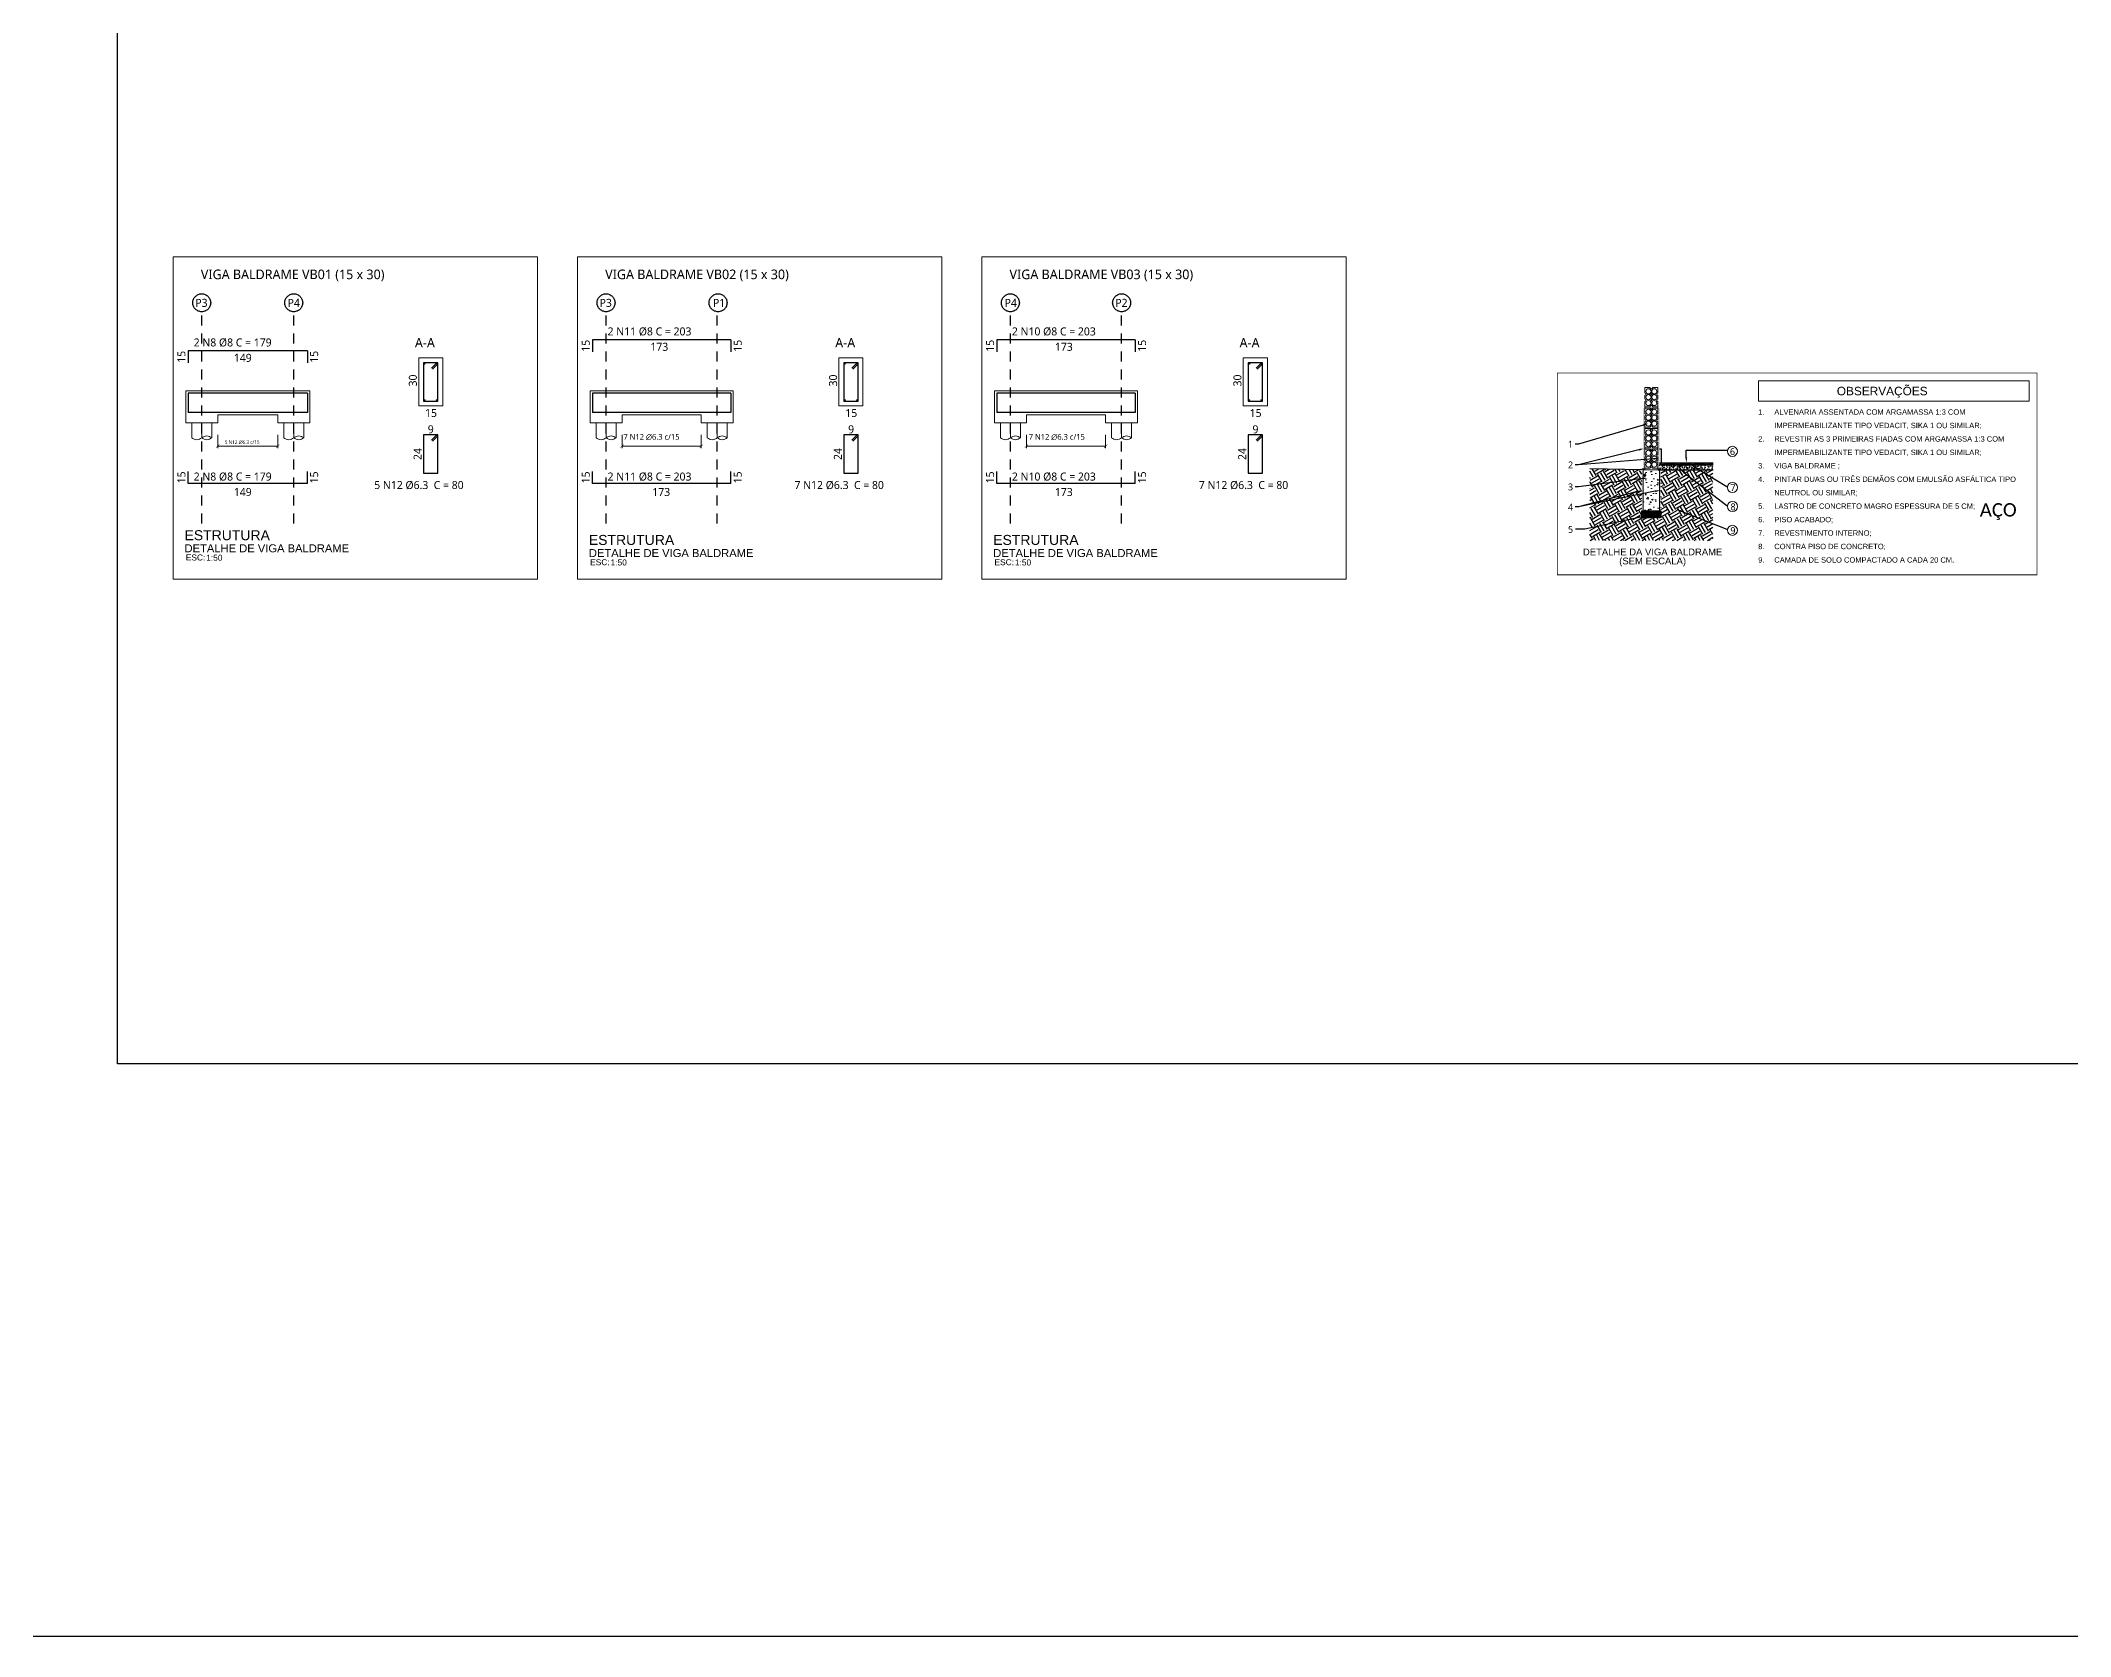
# Model space of a CAD drawing. Header units: inches. Extents: x -409 to -274, y -29 to 11.
# Drawn here: x -356.59 to -331.22, y -29.08 to -9.13 of the extents above; entities that cross this region are included whole.
import ezdxf
from ezdxf import colors
from ezdxf.entities.mleader import LeaderData, LeaderLine
from ezdxf.enums import TextEntityAlignment as Align
from ezdxf.math import Vec2, Vec3

# ---------------------------------------------------------------- set-up
doc = ezdxf.new("R2010")
doc.units = ezdxf.units.IN
doc.header["$MEASUREMENT"] = 0
for name, pattern in [('DASHDOT2', [0.5, 0.25, -0.125, 0, -0.125]), ('DASHED2', [9.525, 6.35, -3.175]), ('HIDDEN', [0.375, 0.25, -0.125]), ('HIDDEN2', [0.1875, 0.125, -0.0625])]:
    doc.linetypes.add(name, pattern=pattern)
doc.layers.get('0').update_dxf_attribs({"color": 8})
for name, color, linetype in [('.projecao', 1, 'HIDDEN'), ('ARQ-CHA', 12, 'DASHDOT2'), ('ARQ-PIS', 1, 'Continuous'), ('ARQ-TXT-02', 2, 'Continuous'), ('ARQ-TXT-03', 3, 'Continuous'), ('ARQ-TXT-04', 4, 'Continuous'), ('ARQ-TXT-SMB', 4, 'Continuous'), ('ELE-VT3', 30, 'Continuous'), ('EST - Cotas', 152, 'Continuous'), ('EST- 251', 251, 'Continuous'), ('R- ANOTAÇÕES', 3, 'Continuous')]:
    doc.layers.add(name, color=color, linetype=linetype)
for name, color, linetype, lineweight in [('DT-Barras na forma', 2, 'Continuous', 30), ('EST- 0', 7, 'Continuous', 20), ('EST- 1', 1, 'Continuous', 9), ('EST- 2', 2, 'Continuous', 9), ('EST- 3', 3, 'Continuous', 0), ('EST- 4', 4, 'Continuous', 0), ('FO-Estacas dos blocos', 1, 'Continuous', 20), ('FO-Textos das vigas', 7, 'Continuous', 5), ('LC-Estacas dos blocos', 1, 'Continuous', 20), ('LC-Textos', 3, 'Continuous', 20), ('QUAD_LIMITES', 2, 'Continuous', 0), ('SÍMBOLOS', 10, 'Continuous', 5)]:
    doc.layers.add(name, color=color, linetype=linetype, lineweight=lineweight)
doc.styles.add('Arial', font='ARIALUNI.ttf')
doc.styles.add('Codhab', font='')
doc.styles.add('R60-50', font='arial.ttf', dxfattribs={"height": 0.08})
doc.styles.get('Codhab').set_extended_font_data('Roboto')

# ---------------------------------------------------------------- blocks, each defined once
blk = doc.blocks.new('EST25')
at = {"layer": 'EST- 1', "linetype": 'DASHED2'}
blk.add_line((345.731, 13.9), (345.731, 14.088), dxfattribs=at)
at = {"layer": 'EST- 1'}
blk.add_lwpolyline([(345.606, 13.9), (345.606, 14.088), (345.856, 14.088), (345.856, 13.9, -0.375001), (345.731, 13.9)], format="xyb", dxfattribs=at)
blk.add_lwpolyline([(345.606, 13.9, 0.375001), (345.731, 13.9, 0.375001)], format="xyb", close=True, dxfattribs=at)
blk = doc.blocks.new('*U497')
at = {"layer": 'ARQ-TXT-02', "insert": (0.016, 0.158), "char_height": 0.075, "attachment_point": 1, "style": 'Arial'}
blk.add_mtext_dynamic_manual_height_columns('ESC:', width=0.00229, gutter_width=0.417, heights=[0], dxfattribs=at)
at = {"layer": 'ARQ-TXT-02', "style": 'Arial'}
blk.add_attdef('ESCALA', (0.271, 0.08), '', height=0.075, dxfattribs=at)
at = {"layer": 'ARQ-TXT-03', "style": 'Arial'}
blk.add_attdef('DESENHO', (0, 0.185), '', height=0.1, dxfattribs=at)
at = {"layer": 'ARQ-TXT-04', "style": 'Arial'}
blk.add_attdef('MATÉRIA', text='', height=0.125, dxfattribs=at).set_placement((0, 0.299), align=Align.BOTTOM_LEFT)

msp = doc.modelspace()

# ---------------------------------------------------------------- hatches: boundary and pattern name
at = {"layer": 'EST- 1'}
h = msp.add_hatch(color=256, dxfattribs=at)
h.dxf.hatch_style = 1
h.paths.add_polyline_path([(-351.781, -13.169, 1), (-351.801, -13.169, 1)])
h = msp.add_hatch(color=1, dxfattribs=at)
h.dxf.hatch_style = 1
h.paths.add_polyline_path([(-346.529, -13.169, 1), (-346.549, -13.169, 1)])
at = {"layer": 'EST- 251'}
h = msp.add_hatch(color=256, dxfattribs=at)
h.dxf.hatch_style = 1
h.paths.add_polyline_path([(-336.538, -13.727), (-336.561, -13.727), (-336.561, -14.479), (-336.538, -14.479)])
h = msp.add_hatch(color=256, dxfattribs=at)
h.dxf.hatch_style = 1
h.paths.add_polyline_path([(-336.354, -13.727), (-336.377, -13.727), (-336.377, -14.479), (-336.354, -14.479)])
h = msp.add_hatch(dxfattribs=at)
h.set_pattern_fill('BRASS', color=256, scale=0.003421)
h.set_pattern_definition([(0, (-641.522007, -180.250753), (0, 0.0217210018), []), (0, (-641.522007, -180.239892), (0, 0.0217210018), [0.0108605009, -0.0054302505])])
h.paths.add_polyline_path([(-336.354, -14.411), (-335.685, -14.411), (-335.685, -14.437), (-336.354, -14.437)])
h = msp.add_hatch(dxfattribs=at)
h.set_pattern_fill('AR-CONC', color=256, scale=0.000342063)
h.set_pattern_definition([(50, (-641.522007, -180.250753), (0.062318638, -0.005452172), [0.0065163, -0.071679306]), (355, (-641.522007, -180.25075), (-0.012055471, 0.065353482), [0.00521304, -0.057343645]), (100.451445, (-641.516813, -180.251207), (0.050263167, 0.059901307), [0.005538003, -0.060918087]), (46.1842, (-641.52201, -180.233376), (0.092726116, -0.014381126), [0.00977445, -0.10751896]), (96.635558, (-641.51428, -180.23457), (0.081207175, 0.084635328), [0.008307008, -0.091377213]), (351.18415, (-641.52201, -180.23338), (0.081207175, 0.084635328), [0.00781955, -0.086015075]), (21, (-641.51332, -180.23772), (0.051861677, -0.0349811426), [0.0065163, -0.071679306]), (326, (-641.51332, -180.23772), (0.021140189, 0.063003892), [0.00521304, -0.057343445]), (71.451445, (-641.508996, -180.240635), (0.073001865, 0.02802275), [0.005538003, -0.060917982]), (37.5, (-641.522007, -180.250753), (0.001056497, 0.028923152), [0, -0.0566483727, 0, -0.058212285, 0, -0.0575606548]), (7.5, (-641.522007, -180.250753), (0.0228565356, 0.03426807), [0, -0.0331896908, 0, -0.0553451126, 0, -0.0219382118]), (327.5, (-641.541382, -180.250753), (0.0463805286, -0.0019595915), [0, -0.021721002, 0, -0.0677695257, 0, -0.0899249475]), (317.5, (-641.55007, -180.250753), (0.0506695152, 0.0086974623), [0, -0.0282373024, 0, -0.045005916, 0, -0.0638597453])])
h.paths.add_polyline_path([(-336.354, -14.437), (-336.354, -14.479), (-336.337, -14.479), (-336.337, -14.497), (-335.685, -14.497), (-335.685, -14.437)])
h = msp.add_hatch(dxfattribs=at)
h.set_pattern_fill('EARTH', color=256, scale=0.017103, angle=30, style=0)
h.set_pattern_definition([(30, (-641.52201, -180.25075), (0.039752192, 0.1483572), [0.10860501, -0.10860501]), (30, (-641.54237, -180.21548), (0.039752192, 0.1483572), [0.10860501, -0.10860501]), (30, (-641.56273, -180.18021), (0.039752192, 0.1483572), [0.10860501, -0.10860501]), (120, (-641.55776, -180.16167), (-0.1483572, 0.039752192), [0.10860501, -0.10860501]), (120, (-641.52249, -180.1413), (-0.1483572, 0.039752192), [0.10860501, -0.10860501]), (120, (-641.48722, -180.12094), (-0.1483572, 0.039752192), [0.10860501, -0.10860501])])
h.paths.add_polyline_path([(-337.227, -14.487), (-337.227, -15.38), (-335.687, -15.38), (-335.687, -14.497), (-336.337, -14.497), (-336.337, -15.095), (-336.577, -15.095), (-336.577, -14.497)])
h = msp.add_hatch(color=256, dxfattribs=at)
h.dxf.hatch_style = 1
h.paths.add_polyline_path([(-336.577, -14.479), (-336.537, -14.479), (-336.537, -14.497), (-336.577, -14.497)])
h = msp.add_hatch(color=256, dxfattribs=at)
h.dxf.hatch_style = 1
h.paths.add_polyline_path([(-336.577, -15.01), (-336.56, -15.01), (-336.56, -14.497), (-336.577, -14.497)])
h = msp.add_hatch(color=256, dxfattribs=at)
h.dxf.hatch_style = 1
h.paths.add_polyline_path([(-336.377, -14.479), (-336.337, -14.479), (-336.337, -14.497), (-336.377, -14.497)])
h = msp.add_hatch(color=256, dxfattribs=at)
h.dxf.hatch_style = 1
h.paths.add_polyline_path([(-336.354, -15.01), (-336.337, -15.01), (-336.337, -14.497), (-336.354, -14.497)])
h = msp.add_hatch(dxfattribs=at)
h.set_pattern_fill('HEX', color=256, scale=0.001026)
h.set_pattern_definition([(0, (-641.5220065, -180.2507526), (0, 0.00564328181), [0.00325815027, -0.00651630054]), (120, (-641.5220065, -180.2507526), (-0.00488722541, -0.00282164091), [0.00325815027, -0.00651630054]), (60, (-641.5187484, -180.2507526), (-0.00488722541, 0.00282164091), [0.00325815027, -0.00651630054])])
h.paths.add_polyline_path([(-336.577, -15.01), (-336.337, -15.01), (-336.337, -15.095), (-336.577, -15.095)])
at = {"layer": 'EST- 4'}
h = msp.add_hatch(dxfattribs=at)
h.set_pattern_fill('AR-CONC', color=256, scale=0.001026)
h.set_pattern_definition([(50, (-641.522, -180.25075), (0.186955915, -0.016356515), [0.0195489, -0.21503792]), (355, (-641.522, -180.25075), (-0.03616641, 0.19606044), [0.01563912, -0.17203093]), (100.451445, (-641.50643, -180.25212), (0.1507895, 0.17970392), [0.01661401, -0.18275426]), (46.1842, (-641.522, -180.19862), (0.27817835, -0.04314338), [0.02932335, -0.32255688]), (96.63556, (-641.49883, -180.20222), (0.24362153, 0.25390598), [0.02492103, -0.27413164]), (351.18415, (-641.522, -180.19862), (0.24362153, 0.25390598), [0.02345865, -0.25804523]), (21, (-641.49594, -180.21165), (0.15558503, -0.10494343), [0.0195489, -0.21503792]), (326, (-641.49594, -180.21165), (0.06342057, 0.18901168), [0.01563912, -0.17203033]), (71.451445, (-641.48298, -180.2204), (0.219005595, 0.08406825), [0.01661401, -0.18275395]), (37.5, (-641.522007, -180.25075), (0.003169491, 0.086769456), [0, -0.169945118, 0, -0.174636855, 0, -0.172681964]), (7.5, (-641.52201, -180.25075), (0.068569607, 0.10280421), [0, -0.099569072, 0, -0.166035338, 0, -0.065814635]), (327.5, (-641.58013, -180.25075), (0.139141586, -0.005878774), [0, -0.065163005, 0, -0.203308577, 0, -0.269774843]), (317.5, (-641.6062, -180.25075), (0.152008546, 0.026092387), [0, -0.084711907, 0, -0.135017747, 0, -0.191579236])])
h.paths.add_polyline_path([(-336.354, -14.497), (-336.56, -14.497), (-336.56, -15.01), (-336.354, -15.01)])
at = {"layer": 'LC-Estacas dos blocos', "linetype": 'Continuous'}
for points in [[(-351.781, -13.169, 1), (-351.801, -13.169, 1)], [(-351.621, -13.169, 1), (-351.641, -13.169, 1)], [(-346.529, -13.169, 1), (-346.549, -13.169, 1)], [(-346.369, -13.169, 1), (-346.389, -13.169, 1)], [(-341.476, -13.169, 1), (-341.496, -13.169, 1)], [(-341.316, -13.169, 1), (-341.336, -13.169, 1)], [(-351.781, -13.629, 1), (-351.801, -13.629, 1)], [(-351.621, -13.629, 1), (-351.641, -13.629, 1)], [(-346.529, -13.629, 1), (-346.549, -13.629, 1)], [(-346.369, -13.629, 1), (-346.389, -13.629, 1)], [(-341.476, -13.629, 1), (-341.496, -13.629, 1)], [(-341.316, -13.629, 1), (-341.336, -13.629, 1)]]:
    msp.add_hatch(color=10, dxfattribs=at).paths.add_polyline_path(points)
at = {"layer": 'R- ANOTAÇÕES'}
h = msp.add_hatch(color=256, dxfattribs=at)
h.dxf.hatch_style = 1
h.paths.add_polyline_path([(-341.476, -13.169, 1), (-341.496, -13.169, 1)])

# ---------------------------------------------------------------- linework, layer by layer
at = {"layer": '.projecao', "linetype": 'HIDDEN2'}
for p, q in [((-354.573, -15.17), (-354.573, -12.522)), ((-353.423, -15.17), (-353.423, -12.522)), ((-349.52, -15.17), (-349.52, -12.522)), ((-348.13, -15.17), (-348.13, -12.522)), ((-344.467, -15.17), (-344.467, -12.522)), ((-343.077, -15.17), (-343.077, -12.522))]:
    msp.add_line(p, q, dxfattribs=at)
at = {"layer": '.projecao', "linetype": 'DASHED2'}
for centre in [(-354.573, -12.41), (-353.423, -12.41), (-349.52, -12.41), (-348.12, -12.41), (-344.467, -12.41), (-343.077, -12.41)]:
    msp.add_circle(centre, 0.112, dxfattribs=at)
at = {"color": 0, "linetype": 'ByBlock', "const_width": 0.006}
for points in [[(-354.353, -14.182), (-354.393, -14.222)], [(-353.643, -14.222), (-353.603, -14.182)], [(-349.3, -14.182), (-349.34, -14.222)], [(-348.35, -14.222), (-348.31, -14.182)], [(-344.247, -14.182), (-344.287, -14.222)], [(-343.297, -14.222), (-343.257, -14.182)]]:
    msp.add_lwpolyline(points, dxfattribs=at)
at = {"layer": 'ARQ-CHA', "lineweight": 5, "ltscale": 0.4, "const_width": 0.01}
msp.add_lwpolyline([(-337.633, -13.289), (-331.637, -13.289), (-331.637, -15.81), (-337.633, -15.81)], close=True, dxfattribs=at)
at = {"layer": 'ARQ-PIS', "color": 4, "linetype": 'ByBlock'}
msp.add_lwpolyline([(-355.626, -1.844), (-317.003, -1.844), (-317.003, -21.921), (-355.626, -21.921)], close=True, dxfattribs=at)
at = {"layer": 'DT-Barras na forma'}
for p, q in [((-347.96, -12.872), (-349.69, -12.872)), ((-349.69, -12.872), (-349.69, -13.022)), ((-347.96, -12.872), (-347.96, -13.022)), ((-342.907, -12.872), (-344.637, -12.872)), ((-344.637, -12.872), (-344.637, -13.022)), ((-342.907, -12.872), (-342.907, -13.022)), ((-353.253, -13.01), (-354.743, -13.01)), ((-354.743, -13.01), (-354.743, -13.16)), ((-353.253, -13.01), (-353.253, -13.16)), ((-351.635, -13.159), (-351.702, -13.226)), ((-351.621, -13.173), (-351.688, -13.24)), ((-346.383, -13.159), (-346.45, -13.226)), ((-346.369, -13.173), (-346.436, -13.24)), ((-341.33, -13.159), (-341.397, -13.226)), ((-341.316, -13.173), (-341.383, -13.24)), ((-353.253, -13.54), (-354.743, -13.54)), ((-354.743, -13.54), (-354.743, -13.78)), ((-353.253, -13.54), (-353.253, -13.78)), ((-347.96, -13.54), (-349.69, -13.54)), ((-349.69, -13.54), (-349.69, -13.78)), ((-347.96, -13.54), (-347.96, -13.78)), ((-342.907, -13.54), (-344.637, -13.54)), ((-344.637, -13.54), (-344.637, -13.78)), ((-342.907, -13.54), (-342.907, -13.78)), ((-353.253, -13.78), (-354.743, -13.78)), ((-347.96, -13.78), (-349.69, -13.78)), ((-342.907, -13.78), (-344.637, -13.78)), ((-351.635, -14.06), (-351.702, -14.127)), ((-351.621, -14.074), (-351.688, -14.141)), ((-346.383, -14.06), (-346.45, -14.127)), ((-346.369, -14.074), (-346.436, -14.141)), ((-341.33, -14.06), (-341.397, -14.127)), ((-341.316, -14.074), (-341.383, -14.141)), ((-354.743, -14.667), (-354.743, -14.517)), ((-353.253, -14.667), (-354.743, -14.667)), ((-353.253, -14.667), (-353.253, -14.517)), ((-349.69, -14.667), (-349.69, -14.517)), ((-347.96, -14.667), (-349.69, -14.667)), ((-347.96, -14.667), (-347.96, -14.517)), ((-344.637, -14.667), (-344.637, -14.517)), ((-342.907, -14.667), (-344.637, -14.667)), ((-342.907, -14.667), (-342.907, -14.517))]:
    msp.add_line(p, q, dxfattribs=at)
for points in [[(-351.801, -13.639), (-351.621, -13.639), (-351.621, -13.159), (-351.801, -13.159)], [(-346.549, -13.639), (-346.369, -13.639), (-346.369, -13.159), (-346.549, -13.159)], [(-341.496, -13.639), (-341.316, -13.639), (-341.316, -13.159), (-341.496, -13.159)], [(-351.801, -14.54), (-351.621, -14.54), (-351.621, -14.06), (-351.801, -14.06)], [(-346.549, -14.54), (-346.369, -14.54), (-346.369, -14.06), (-346.549, -14.06)], [(-341.496, -14.54), (-341.316, -14.54), (-341.316, -14.06), (-341.496, -14.06)]]:
    msp.add_lwpolyline(points, close=True, dxfattribs=at)
at = {"layer": 'ELE-VT3', "linetype": 'ByBlock'}
msp.add_lwpolyline([(-409.077, 11.376), (-273.831, 11.376), (-273.831, -29.078), (-409.077, -29.078)], close=True, dxfattribs=at)
at = {"layer": 'EST - Cotas', "lineweight": 9}
for p, q in [((-354.373, -14.06), (-354.373, -14.227)), ((-354.373, -14.202), (-353.623, -14.202)), ((-353.623, -14.06), (-353.623, -14.227)), ((-349.32, -14.06), (-349.32, -14.227)), ((-349.32, -14.202), (-348.34, -14.202)), ((-348.33, -14.06), (-348.33, -14.227)), ((-344.267, -14.06), (-344.267, -14.227)), ((-344.267, -14.202), (-343.287, -14.202)), ((-343.277, -14.06), (-343.277, -14.227))]:
    msp.add_line(p, q, dxfattribs=at)
at = {"layer": 'EST- 0'}
for p, q in [((-336.537, -13.47), (-336.473, -13.47)), ((-336.537, -13.537), (-336.537, -13.47)), ((-336.537, -13.537), (-336.528, -13.545)), ((-336.537, -13.569), (-336.528, -13.561)), ((-336.537, -13.569), (-336.537, -13.611)), ((-336.537, -13.611), (-336.528, -13.619)), ((-336.537, -13.643), (-336.528, -13.635)), ((-336.537, -13.643), (-336.537, -13.71)), ((-336.528, -13.561), (-336.528, -13.545)), ((-336.528, -13.635), (-336.528, -13.619)), ((-336.473, -13.476), (-336.473, -13.47)), ((-336.463, -13.486), (-336.473, -13.476)), ((-336.473, -13.704), (-336.463, -13.694)), ((-336.451, -13.486), (-336.463, -13.486)), ((-336.463, -13.694), (-336.451, -13.694)), ((-336.451, -13.486), (-336.441, -13.476)), ((-336.451, -13.694), (-336.441, -13.704)), ((-336.441, -13.47), (-336.441, -13.476)), ((-336.441, -13.47), (-336.377, -13.47)), ((-336.387, -13.545), (-336.377, -13.537)), ((-336.387, -13.561), (-336.387, -13.545)), ((-336.387, -13.561), (-336.377, -13.569)), ((-336.387, -13.619), (-336.377, -13.611)), ((-336.387, -13.635), (-336.387, -13.619)), ((-336.387, -13.635), (-336.377, -13.643)), ((-336.377, -13.537), (-336.377, -13.47)), ((-336.377, -13.569), (-336.377, -13.611)), ((-336.377, -13.643), (-336.377, -13.71)), ((-336.537, -13.71), (-336.473, -13.71)), ((-336.537, -13.727), (-336.473, -13.727)), ((-336.537, -13.794), (-336.537, -13.727)), ((-336.537, -13.794), (-336.528, -13.802)), ((-336.537, -13.826), (-336.528, -13.818)), ((-336.537, -13.826), (-336.537, -13.867)), ((-336.537, -13.867), (-336.528, -13.875)), ((-336.537, -13.899), (-336.528, -13.891)), ((-336.537, -13.899), (-336.537, -13.966)), ((-336.528, -13.818), (-336.528, -13.802)), ((-336.528, -13.891), (-336.528, -13.875)), ((-336.473, -13.71), (-336.473, -13.704)), ((-336.473, -13.733), (-336.473, -13.727)), ((-336.463, -13.743), (-336.473, -13.733)), ((-336.473, -13.961), (-336.463, -13.95)), ((-336.451, -13.743), (-336.463, -13.743)), ((-336.463, -13.95), (-336.451, -13.95)), ((-336.451, -13.743), (-336.441, -13.733)), ((-336.451, -13.95), (-336.441, -13.961)), ((-336.441, -13.71), (-336.441, -13.704)), ((-336.441, -13.71), (-336.377, -13.71)), ((-336.441, -13.727), (-336.441, -13.733)), ((-336.441, -13.727), (-336.377, -13.727)), ((-336.387, -13.802), (-336.377, -13.794)), ((-336.387, -13.818), (-336.387, -13.802)), ((-336.387, -13.818), (-336.377, -13.826)), ((-336.387, -13.875), (-336.377, -13.867)), ((-336.387, -13.891), (-336.387, -13.875)), ((-336.387, -13.891), (-336.377, -13.899)), ((-336.377, -13.794), (-336.377, -13.727)), ((-336.377, -13.826), (-336.377, -13.867)), ((-336.377, -13.899), (-336.377, -13.966)), ((-336.537, -13.966), (-336.473, -13.966)), ((-336.537, -13.983), (-336.473, -13.983)), ((-336.537, -14.05), (-336.537, -13.983)), ((-336.537, -14.05), (-336.528, -14.058)), ((-336.537, -14.082), (-336.528, -14.074)), ((-336.537, -14.082), (-336.537, -14.124)), ((-336.537, -14.124), (-336.528, -14.132)), ((-336.537, -14.156), (-336.528, -14.148)), ((-336.537, -14.156), (-336.537, -14.223)), ((-336.528, -14.074), (-336.528, -14.058)), ((-336.528, -14.148), (-336.528, -14.132)), ((-336.473, -13.966), (-336.473, -13.961)), ((-336.473, -13.989), (-336.473, -13.983)), ((-336.463, -13.999), (-336.473, -13.989)), ((-336.451, -13.999), (-336.463, -13.999)), ((-336.451, -13.999), (-336.441, -13.989)), ((-336.441, -13.966), (-336.441, -13.961)), ((-336.441, -13.966), (-336.377, -13.966)), ((-336.441, -13.983), (-336.441, -13.989)), ((-336.441, -13.983), (-336.377, -13.983)), ((-336.387, -14.058), (-336.377, -14.05)), ((-336.387, -14.074), (-336.387, -14.058)), ((-336.387, -14.074), (-336.377, -14.082)), ((-336.387, -14.132), (-336.377, -14.124)), ((-336.387, -14.148), (-336.387, -14.132)), ((-336.387, -14.148), (-336.377, -14.156)), ((-336.377, -14.05), (-336.377, -13.983)), ((-336.377, -14.082), (-336.377, -14.124)), ((-336.377, -14.156), (-336.377, -14.223)), ((-336.537, -14.223), (-336.473, -14.223)), ((-336.537, -14.24), (-336.473, -14.24)), ((-336.537, -14.307), (-336.537, -14.24)), ((-336.537, -14.307), (-336.528, -14.315)), ((-336.537, -14.339), (-336.528, -14.331)), ((-336.537, -14.339), (-336.537, -14.38)), ((-336.537, -14.38), (-336.528, -14.388)), ((-336.537, -14.412), (-336.528, -14.404)), ((-336.537, -14.412), (-336.537, -14.479)), ((-336.528, -14.331), (-336.528, -14.315)), ((-336.528, -14.404), (-336.528, -14.388)), ((-336.473, -14.217), (-336.463, -14.207)), ((-336.473, -14.223), (-336.473, -14.217)), ((-336.473, -14.246), (-336.473, -14.24)), ((-336.463, -14.256), (-336.473, -14.246)), ((-336.463, -14.207), (-336.451, -14.207)), ((-336.451, -14.256), (-336.463, -14.256)), ((-336.451, -14.207), (-336.441, -14.217)), ((-336.451, -14.256), (-336.441, -14.246)), ((-336.441, -14.223), (-336.441, -14.217)), ((-336.441, -14.223), (-336.377, -14.223)), ((-336.441, -14.24), (-336.441, -14.246)), ((-336.441, -14.24), (-336.377, -14.24)), ((-336.387, -14.315), (-336.377, -14.307)), ((-336.387, -14.331), (-336.387, -14.315)), ((-336.387, -14.331), (-336.377, -14.339)), ((-336.387, -14.388), (-336.377, -14.38)), ((-336.387, -14.404), (-336.387, -14.388)), ((-336.387, -14.404), (-336.377, -14.412)), ((-336.377, -14.307), (-336.377, -14.24)), ((-336.377, -14.339), (-336.377, -14.38)), ((-336.377, -14.412), (-336.377, -14.479)), ((-336.537, -14.479), (-336.473, -14.479)), ((-336.473, -14.474), (-336.463, -14.463)), ((-336.473, -14.479), (-336.473, -14.474)), ((-336.463, -14.463), (-336.451, -14.463)), ((-336.451, -14.463), (-336.441, -14.474)), ((-336.441, -14.479), (-336.441, -14.474)), ((-336.441, -14.479), (-336.377, -14.479))]:
    msp.add_line(p, q, dxfattribs=at)
for points in [[(-336.537, -13.71), (-336.473, -13.71), (-336.473, -13.704), (-336.463, -13.694), (-336.451, -13.694), (-336.441, -13.704), (-336.441, -13.71), (-336.377, -13.71), (-336.377, -13.727), (-336.537, -13.727)], [(-336.537, -13.966), (-336.473, -13.966), (-336.473, -13.961), (-336.463, -13.95), (-336.451, -13.95), (-336.441, -13.961), (-336.441, -13.966), (-336.377, -13.966), (-336.377, -13.983), (-336.537, -13.983)], [(-336.537, -14.223), (-336.473, -14.223), (-336.473, -14.217), (-336.463, -14.207), (-336.451, -14.207), (-336.441, -14.217), (-336.441, -14.223), (-336.377, -14.223), (-336.377, -14.24), (-336.537, -14.24)], [(-336.537, -14.479), (-336.473, -14.479), (-336.473, -14.474), (-336.463, -14.463), (-336.451, -14.463), (-336.441, -14.474), (-336.441, -14.479), (-336.377, -14.479), (-336.377, -14.497), (-336.537, -14.497)]]:
    msp.add_lwpolyline(points, close=True, dxfattribs=at)
at = {"layer": 'EST- 1'}
for centre, radius in [((-351.791, -13.169), 0.01), ((-335.444, -14.267), 0.0631), ((-335.444, -14.718), 0.0631), ((-335.443, -14.956), 0.0631), ((-335.444, -15.254), 0.0631)]:
    msp.add_circle(centre, radius, dxfattribs=at)
at = {"layer": 'EST- 1', "color": 1}
msp.add_circle((-346.539, -13.169), 0.01, dxfattribs=at)
at = {"layer": 'EST- 2', "color": 160}
for p, q in [((-351.861, -13.699), (-351.861, -13.099)), ((-346.609, -13.699), (-346.609, -13.099)), ((-341.556, -13.699), (-341.556, -13.099)), ((-353.223, -13.51), (-354.773, -13.51)), ((-354.773, -13.51), (-354.773, -13.91)), ((-353.223, -13.91), (-353.223, -13.51)), ((-347.93, -13.51), (-349.72, -13.51)), ((-349.72, -13.51), (-349.72, -13.91)), ((-347.93, -13.91), (-347.93, -13.51)), ((-342.877, -13.51), (-344.667, -13.51)), ((-344.667, -13.51), (-344.667, -13.91)), ((-342.877, -13.91), (-342.877, -13.51)), ((-354.773, -13.91), (-354.373, -13.91)), ((-354.373, -13.91), (-354.373, -13.81)), ((-354.373, -13.81), (-353.623, -13.81)), ((-353.623, -13.81), (-353.623, -13.91)), ((-353.623, -13.91), (-353.223, -13.91)), ((-349.72, -13.91), (-349.32, -13.91)), ((-349.32, -13.91), (-349.32, -13.81)), ((-349.32, -13.81), (-348.33, -13.81)), ((-348.33, -13.81), (-348.33, -13.91)), ((-348.33, -13.91), (-347.93, -13.91)), ((-344.667, -13.91), (-344.267, -13.91)), ((-344.267, -13.91), (-344.267, -13.81)), ((-344.267, -13.81), (-343.277, -13.81)), ((-343.277, -13.81), (-343.277, -13.91)), ((-343.277, -13.91), (-342.877, -13.91))]:
    msp.add_line(p, q, dxfattribs=at)
for points in [[(-351.861, -13.699), (-351.561, -13.699), (-351.561, -13.099), (-351.861, -13.099)], [(-346.609, -13.699), (-346.309, -13.699), (-346.309, -13.099), (-346.609, -13.099)], [(-341.556, -13.699), (-341.256, -13.699), (-341.256, -13.099), (-341.556, -13.099)]]:
    msp.add_lwpolyline(points, close=True, dxfattribs=at)
at = {"layer": 'EST- 251'}
for p, q in [((-336.577, -14.497), (-337.227, -14.487)), ((-336.354, -14.497), (-336.337, -14.497))]:
    msp.add_line(p, q, dxfattribs=at)
for points in [[(-336.354, -14.411), (-336.329, -14.411), (-336.329, -14.24), (-336.354, -14.24)], [(-336.354, -14.411), (-335.685, -14.411)], [(-336.354, -14.437), (-335.685, -14.437)], [(-336.354, -14.497), (-335.685, -14.497)]]:
    msp.add_lwpolyline(points, dxfattribs=at)
msp.add_lwpolyline([(-336.577, -15.01), (-336.337, -15.01), (-336.337, -15.095), (-336.577, -15.095)], close=True, dxfattribs=at)
at = {"layer": 'EST- 3'}
for centre, radius in [((-336.493, -13.517), 0.0319), ((-336.493, -13.517), 0.0319), ((-336.493, -13.59), 0.0319), ((-336.493, -13.59), 0.0319), ((-336.493, -13.664), 0.0319), ((-336.493, -13.664), 0.0319), ((-336.457, -13.553), 0.00798), ((-336.457, -13.553), 0.00798), ((-336.457, -13.627), 0.00798), ((-336.457, -13.627), 0.00798), ((-336.421, -13.517), 0.0319), ((-336.421, -13.517), 0.0319), ((-336.421, -13.59), 0.0319), ((-336.421, -13.59), 0.0319), ((-336.421, -13.664), 0.0319), ((-336.421, -13.664), 0.0319), ((-336.493, -13.773), 0.0319), ((-336.493, -13.773), 0.0319), ((-336.493, -13.847), 0.0319), ((-336.493, -13.847), 0.0319), ((-336.493, -13.92), 0.0319), ((-336.493, -13.92), 0.0319), ((-336.457, -13.81), 0.00798), ((-336.457, -13.81), 0.00798), ((-336.457, -13.883), 0.00798), ((-336.457, -13.883), 0.00798), ((-336.421, -13.773), 0.0319), ((-336.421, -13.773), 0.0319), ((-336.421, -13.847), 0.0319), ((-336.421, -13.847), 0.0319), ((-336.421, -13.92), 0.0319), ((-336.421, -13.92), 0.0319), ((-336.493, -14.03), 0.0319), ((-336.493, -14.03), 0.0319), ((-336.493, -14.103), 0.0319), ((-336.493, -14.103), 0.0319), ((-336.493, -14.177), 0.0319), ((-336.493, -14.177), 0.0319), ((-336.457, -14.066), 0.00798), ((-336.457, -14.066), 0.00798), ((-336.457, -14.14), 0.00798), ((-336.457, -14.14), 0.00798), ((-336.421, -14.03), 0.0319), ((-336.421, -14.03), 0.0319), ((-336.421, -14.103), 0.0319), ((-336.421, -14.103), 0.0319), ((-336.421, -14.177), 0.0319), ((-336.421, -14.177), 0.0319), ((-336.493, -14.286), 0.0319), ((-336.493, -14.286), 0.0319), ((-336.493, -14.36), 0.0319), ((-336.493, -14.36), 0.0319), ((-336.493, -14.433), 0.0319), ((-336.493, -14.433), 0.0319), ((-336.457, -14.323), 0.00798), ((-336.457, -14.323), 0.00798), ((-336.457, -14.396), 0.00798), ((-336.457, -14.396), 0.00798), ((-336.421, -14.286), 0.0319), ((-336.421, -14.286), 0.0319), ((-336.421, -14.36), 0.0319), ((-336.421, -14.36), 0.0319), ((-336.421, -14.433), 0.0319), ((-336.421, -14.433), 0.0319)]:
    msp.add_circle(centre, radius, dxfattribs=at)
at = {"layer": 'EST- 4'}
msp.add_lwpolyline([(-336.354, -14.497), (-336.56, -14.497), (-336.56, -15.01), (-336.354, -15.01), (-336.354, -14.497)], close=True, dxfattribs=at)
at = {"layer": 'FO-Estacas dos blocos', "color": 10}
for centre in [(-351.791, -13.169), (-351.631, -13.169), (-346.539, -13.169), (-346.379, -13.169), (-341.486, -13.169), (-341.326, -13.169), (-351.791, -13.629), (-351.631, -13.629), (-346.539, -13.629), (-346.379, -13.629), (-341.486, -13.629), (-341.326, -13.629)]:
    msp.add_circle(centre, 0.01, dxfattribs=at)
at = {"layer": 'FO-Textos das vigas'}
for p, q in [((-335.116, -13.386), (-331.737, -13.386)), ((-335.116, -13.386), (-331.737, -13.386)), ((-335.116, -13.386), (-335.116, -13.641)), ((-331.737, -13.386), (-331.737, -13.641)), ((-335.116, -13.641), (-331.737, -13.641))]:
    msp.add_line(p, q, dxfattribs=at)
at = {"layer": 'QUAD_LIMITES'}
for points in [[(-354.929, -15.863), (-350.376, -15.863), (-350.376, -11.838), (-354.929, -11.838)], [(-349.876, -15.863), (-345.323, -15.863), (-345.323, -11.838), (-349.876, -11.838)], [(-344.823, -15.863), (-340.27, -15.863), (-340.27, -11.838), (-344.823, -11.838)]]:
    msp.add_lwpolyline(points, close=True, dxfattribs=at)
at = {"layer": 'R- ANOTAÇÕES'}
msp.add_circle((-341.486, -13.169), 0.01, dxfattribs=at)

# ---------------------------------------------------------------- block references
at = {"color": 6, "linetype": 'ByBlock', "xscale": -1}
for p in [(-8.842, -27.998), (-7.692, -27.998), (-3.789, -27.998), (-2.399, -27.998), (1.264, -27.998), (2.654, -27.998)]:
    msp.add_blockref('EST25', p, dxfattribs=at)
at = {"layer": 'ARQ-TXT-SMB'}
for p in [(-354.788, -15.714), (-349.735, -15.773), (-344.682, -15.773)]:
    msp.add_blockref('*U497', p, dxfattribs=at).add_auto_attribs({'ESCALA': '1:50', 'DESENHO': 'DETALHE DE VIGA BALDRAME', 'MATÉRIA': 'ESTRUTURA'})

# ---------------------------------------------------------------- texts
at = {"layer": '.projecao', "linetype": 'DASHED2', "style": 'Codhab'}
for s, p in [('P3', (-354.653, -12.461)), ('P4', (-353.5, -12.461)), ('P3', (-349.601, -12.461)), ('P1', (-348.184, -12.461)), ('P4', (-344.539, -12.461)), ('P2', (-343.156, -12.461))]:
    msp.add_text(s, height=0.1, dxfattribs=at).set_placement(p)
at = {"layer": 'EST - Cotas', "lineweight": 9, "style": 'Codhab'}
for s, p in [('2 N8 %%C8 C = 179', (-354.673, -12.956)), ('2 N11 %%C8 C = 203', (-349.501, -12.818)), ('2 N10 %%C8 C = 203', (-344.448, -12.818)), ('2 N8 %%C8 C = 179', (-354.673, -14.632)), ('5 N12 %%C6.3  C = 80', (-352.417, -14.738)), ('2 N11 %%C8 C = 203', (-349.501, -14.632)), ('7 N12 %%C6.3  C = 80', (-347.165, -14.738)), ('2 N10 %%C8 C = 203', (-344.448, -14.632)), ('7 N12 %%C6.3  C = 80', (-342.112, -14.738))]:
    msp.add_text(s, height=0.1, dxfattribs=at).set_placement(p)
at = {"layer": 'EST - Cotas', "linetype": 'Continuous', "style": 'Codhab'}
for s, p in [('15', (-349.724, -13.022)), ('15', (-347.825, -13.022)), ('15', (-344.671, -13.022)), ('15', (-342.772, -13.022)), ('15', (-354.777, -13.16)), ('15', (-353.118, -13.16)), ('30', (-351.885, -13.456)), ('30', (-346.633, -13.456)), ('30', (-341.58, -13.456)), ('24', (-351.825, -14.375)), ('24', (-346.573, -14.375)), ('24', (-341.52, -14.375)), ('15', (-354.777, -14.667)), ('15', (-353.118, -14.667)), ('15', (-349.724, -14.667)), ('15', (-347.825, -14.667)), ('15', (-344.671, -14.667)), ('15', (-342.772, -14.667))]:
    msp.add_text(s, height=0.1, rotation=90, dxfattribs=at).set_placement(p)
for s, p in [('173', (-348.966, -13.01)), ('173', (-343.911, -13.01)), ('149', (-354.172, -13.148)), ('15', (-351.782, -13.837)), ('9', (-351.748, -14.042)), ('15', (-346.53, -13.837)), ('9', (-346.495, -14.042)), ('15', (-341.477, -13.837)), ('9', (-341.442, -14.042)), ('149', (-354.172, -14.825)), ('173', (-348.942, -14.825)), ('173', (-343.911, -14.825))]:
    msp.add_text(s, height=0.1, dxfattribs=at).set_placement(p)
at = {"layer": 'EST - Cotas', "style": 'Codhab'}
for s, height, p in [('5 N12 ∅6.3 c/15', 0.04384, (-354.285, -14.174)), ('7 N12 ∅6.3 c/15', 0.07199, (-349.302, -14.122)), ('7 N12 ∅6.3 c/15', 0.07199, (-344.237, -14.122))]:
    msp.add_text(s, height=height, dxfattribs=at).set_placement(p)
at = {"layer": 'EST- 1', "linetype": 'Continuous', "char_height": 0.0855, "attachment_point": 1, "style": 'Codhab'}
for s, insert in [('1', (-337.499, -14.134)), ('2', (-337.499, -14.394)), ('6', (-335.475, -14.227)), ('3', (-337.499, -14.669)), ('7', (-335.469, -14.679)), ('4', (-337.499, -14.921)), ('8', (-335.468, -14.917)), ('5', (-337.499, -15.199)), ('9', (-335.47, -15.215))]:
    msp.add_mtext(s, dxfattribs=dict(at, insert=insert))
at = {"layer": 'EST- 1', "insert": (-332.122, -15.02), "char_height": 0.16654, "width": 4.76487, "attachment_point": 5, "style": 'Codhab'}
msp.add_mtext('{\\fCalibri|b0|i0|c0;AÇO', dxfattribs=at)
at = {"layer": 'EST- 2', "style": 'Codhab'}
for s, p in [('VIGA BALDRAME VB01 (15 x 30)', (-354.584, -12.115)), ('VIGA BALDRAME VB02 (15 x 30)', (-349.531, -12.115)), ('VIGA BALDRAME VB03 (15 x 30)', (-344.478, -12.115))]:
    msp.add_text(s, height=0.12, dxfattribs=at).set_placement(p)
at = {"layer": 'EST- 2', "linetype": 'Continuous', "style": 'Codhab'}
for p in [(-351.909, -12.969), (-346.656, -12.969), (-341.603, -12.969)]:
    msp.add_text('A-A', height=0.12, dxfattribs=at).set_placement(p)
at = {"layer": 'LC-Textos', "linetype": 'Continuous', "attachment_point": 8, "line_spacing_factor": 0.798, "style": 'Arial'}
for s, insert, char_height, width in [('OBSERVAÇÕES', (-333.572, -13.599), 0.1059, 2.03994), ('DETALHE DA VIGA BALDRAME\\P(SEM ESCALA)', (-336.441, -15.705), 0.08472, 3.52299)]:
    msp.add_mtext(s, dxfattribs=dict(at, insert=insert, char_height=char_height, width=width))
at = {"layer": 'SÍMBOLOS', "color": 2, "insert": (-335.122, -13.742), "char_height": 0.0672, "attachment_point": 1, "style": 'R60-50'}
msp.add_mtext_dynamic_manual_height_columns('\\pxi-3,l3,sm1.5,t3;1.^IALVENARIA ASSENTADA COM ARGAMASSA 1:3 COM IMPERMEABILIZANTE TIPO VEDACIT, SIKA 1 OU SIMILAR;\\P2.^IREVESTIR AS 3 PRIMEIRAS FIADAS COM ARGAMASSA 1:3 COM IMPERMEABILIZANTE TIPO VEDACIT, SIKA 1 OU SIMILAR;\\P3.^IVIGA BALDRAME ;\\P4.^IPINTAR DUAS OU TRÊS DEMÃOS COM EMULSÃO ASFÁLTICA TIPO NEUTROL OU SIMILAR;\\P5.^ILASTRO DE CONCRETO MAGRO ESPESSURA DE 5 CM;\\P6.^IPISO ACABADO;\\P7.^IREVESTIMENTO INTERNO;\\P8.^ICONTRA PISO DE CONCRETO;\\P9.^ICAMADA DE SOLO COMPACTADO A CADA 20 CM.   ', width=3.38455, gutter_width=100, heights=[17.711], dxfattribs=at)

# ---------------------------------------------------------------- leaders
at = {"layer": 'EST- 1'}
ml = msp.add_multileader_mtext('Standard', dxfattribs=at)
ml.set_content('', color=256, style='Codhab')
ml.set_leader_properties()
ml.build(insert=Vec2(0, 0))
ml.multileader.update_dxf_attribs({"text_right_attachment_type": 6, "dogleg_length": 0.36, "arrow_head_size": 0.0684})
ctx = ml.context
ctx.base_point, ctx.char_height, ctx.arrow_head_size, ctx.landing_gap_size, ctx.plane_origin = Vec3(-337.442, -14.142), 0.0684, 0.0684, 0.0342, Vec3(-336.493, -13.92)
ctx.right_attachment, ctx.text_align_type = 6, 2
notes = []
notes.append((ctx, [(0, (1, 1, 0), (-337.367, -14.176), (-1, 0), 0.00616, [(0, [(-336.493, -13.92)], 0, [])])]))
ctx.mtext.insert, ctx.mtext.alignment, ctx.mtext.flow_direction = Vec3(-337.407, -14.108), 3, 5
ml = msp.add_multileader_mtext('Standard', dxfattribs=at)
ml.set_content('', color=256, style='Codhab')
ml.set_leader_properties()
ml.build(insert=Vec2(0, 0))
ml.multileader.update_dxf_attribs({"text_right_attachment_type": 6, "dogleg_length": 0.36, "arrow_head_size": 0.0684})
ctx = ml.context
ctx.base_point, ctx.char_height, ctx.arrow_head_size, ctx.landing_gap_size, ctx.plane_origin = Vec3(-337.442, -14.401), 0.0684, 0.0684, 0.0342, Vec3(-336.545, -14.231)
ctx.right_attachment, ctx.text_align_type = 6, 2
notes.append((ctx, [(0, (1, 1, 0), (-337.367, -14.435), (-1, 0), 0.00616, [(0, [(-336.545, -14.231)], 0, [])])]))
ctx.mtext.insert, ctx.mtext.alignment, ctx.mtext.flow_direction = Vec3(-337.407, -14.367), 3, 5
ml = msp.add_multileader_mtext('Standard', dxfattribs=at)
ml.set_content('', color=256, style='Codhab')
ml.set_leader_properties()
ml.build(insert=Vec2(0, 0))
ml.multileader.update_dxf_attribs({"text_right_attachment_type": 6, "dogleg_length": 0.36, "arrow_head_size": 0.0684})
ctx = ml.context
ctx.base_point, ctx.char_height, ctx.arrow_head_size, ctx.landing_gap_size, ctx.plane_origin = Vec3(-337.442, -14.401), 0.0684, 0.0684, 0.0342, Vec3(-336.361, -14.355)
ctx.right_attachment, ctx.text_align_type = 6, 2
notes.append((ctx, [(0, (1, 1, 0), (-337.367, -14.435), (-1, 0), 0.00616, [(0, [(-336.361, -14.355)], 0, [])])]))
ctx.mtext.insert, ctx.mtext.alignment, ctx.mtext.flow_direction = Vec3(-337.407, -14.367), 3, 5
ml = msp.add_multileader_mtext('Standard', dxfattribs=at)
ml.set_content('', color=256, style='Codhab')
ml.set_leader_properties()
ml.build(insert=Vec2(0, 0))
ml.multileader.update_dxf_attribs({"text_right_attachment_type": 6, "dogleg_length": 0.36, "arrow_head_size": 0.0684})
ctx = ml.context
ctx.base_point, ctx.char_height, ctx.arrow_head_size, ctx.landing_gap_size, ctx.plane_origin = Vec3(-335.507, -14.254), 0.0684, 0.0684, 0.0342, Vec3(-336.02, -14.411)
ctx.right_attachment = 6
notes.append((ctx, [(0, (1, 1, 0), (-336.02, -14.254), (1, 0), 0.513, [(0, [(-336.02, -14.411)], 0, [])])]))
ctx.mtext.insert, ctx.mtext.flow_direction = Vec3(-335.472, -14.22), 5
ml = msp.add_multileader_mtext('Standard', dxfattribs=at)
ml.set_content('', color=256, style='Codhab')
ml.set_leader_properties()
ml.build(insert=Vec2(0, 0))
ml.multileader.update_dxf_attribs({"text_right_attachment_type": 6, "dogleg_length": 0.36, "arrow_head_size": 0.0684})
ctx = ml.context
ctx.base_point, ctx.char_height, ctx.arrow_head_size, ctx.landing_gap_size, ctx.plane_origin = Vec3(-335.506, -14.705), 0.0684, 0.0684, 0.0342, Vec3(-335.983, -14.421)
ctx.right_attachment = 6
notes.append((ctx, [(0, (1, 1, 0), (-335.513, -14.705), (1, 0), 0.00616, [(0, [(-335.983, -14.421)], 0, [])])]))
ctx.mtext.insert, ctx.mtext.flow_direction = Vec3(-335.472, -14.671), 5
ml = msp.add_multileader_mtext('Standard', dxfattribs=at)
ml.set_content('', color=256, style='Codhab')
ml.set_leader_properties()
ml.build(insert=Vec2(0, 0))
ml.multileader.update_dxf_attribs({"text_right_attachment_type": 6, "dogleg_length": 0.36, "arrow_head_size": 0.0684})
ctx = ml.context
ctx.base_point, ctx.char_height, ctx.arrow_head_size, ctx.landing_gap_size, ctx.plane_origin = Vec3(-337.442, -14.677), 0.0684, 0.0684, 0.0342, Vec3(-336.498, -14.599)
ctx.right_attachment, ctx.text_align_type = 6, 2
notes.append((ctx, [(0, (1, 1, 0), (-337.368, -14.711), (-1, 0), 0.00616, [(0, [(-336.498, -14.599)], 0, [])])]))
ctx.mtext.insert, ctx.mtext.alignment, ctx.mtext.flow_direction = Vec3(-337.408, -14.643), 3, 5
ml = msp.add_multileader_mtext('Standard', dxfattribs=at)
ml.set_content('', color=256, style='Codhab')
ml.set_leader_properties()
ml.build(insert=Vec2(0, 0))
ml.multileader.update_dxf_attribs({"text_right_attachment_type": 6, "dogleg_length": 0.36, "arrow_head_size": 0.0684})
ctx = ml.context
ctx.base_point, ctx.char_height, ctx.arrow_head_size, ctx.landing_gap_size, ctx.plane_origin = Vec3(-335.506, -14.943), 0.0684, 0.0684, 0.0342, Vec3(-336.104, -14.488)
ctx.right_attachment = 6
notes.append((ctx, [(0, (1, 1, 0), (-335.512, -14.943), (1, 0), 0.00616, [(0, [(-336.104, -14.488)], 0, [])])]))
ctx.mtext.insert, ctx.mtext.flow_direction = Vec3(-335.471, -14.909), 5
at = {"layer": 'EST- 1', "linetype": 'Continuous'}
ml = msp.add_multileader_mtext('Standard', dxfattribs=at)
ml.set_content('', color=256, style='Codhab')
ml.set_leader_properties()
ml.build(insert=Vec2(0, 0))
ml.multileader.update_dxf_attribs({"text_right_attachment_type": 6, "dogleg_length": 0.36, "arrow_head_size": 0.0684})
ctx = ml.context
ctx.base_point, ctx.char_height, ctx.arrow_head_size, ctx.landing_gap_size, ctx.plane_origin = Vec3(-337.442, -14.928), 0.0684, 0.0684, 0.0342, Vec3(-336.341, -14.753)
ctx.right_attachment = 6
notes.append((ctx, [(0, (1, 1, 0), (-337.367, -14.962), (-1, 0), 0.00616, [(0, [(-336.341, -14.753)], 0, [])])]))
ctx.mtext.insert, ctx.mtext.flow_direction = Vec3(-337.407, -14.894), 5
at = {"layer": 'EST- 1'}
ml = msp.add_multileader_mtext('Standard', dxfattribs=at)
ml.set_content('', color=256, style='Codhab')
ml.set_leader_properties()
ml.build(insert=Vec2(0, 0))
ml.multileader.update_dxf_attribs({"text_right_attachment_type": 6, "dogleg_length": 0.36, "arrow_head_size": 0.0684})
ctx = ml.context
ctx.base_point, ctx.char_height, ctx.arrow_head_size, ctx.landing_gap_size, ctx.plane_origin = Vec3(-337.442, -14.928), 0.0684, 0.0684, 0.0342, Vec3(-336.566, -14.753)
ctx.right_attachment, ctx.text_align_type = 6, 2
notes.append((ctx, [(0, (1, 1, 0), (-337.367, -14.962), (-1, 0), 0.00616, [(0, [(-336.566, -14.753)], 0, [])])]))
ctx.mtext.insert, ctx.mtext.alignment, ctx.mtext.flow_direction = Vec3(-337.407, -14.894), 3, 5
ml = msp.add_multileader_mtext('Standard', dxfattribs=at)
ml.set_content('', color=256, style='Codhab')
ml.set_leader_properties()
ml.build(insert=Vec2(0, 0))
ml.multileader.update_dxf_attribs({"text_right_attachment_type": 6, "dogleg_length": 0.36, "arrow_head_size": 0.0684})
ctx = ml.context
ctx.base_point, ctx.char_height, ctx.arrow_head_size, ctx.landing_gap_size, ctx.plane_origin = Vec3(-337.441, -15.207), 0.0684, 0.0684, 0.0342, Vec3(-336.483, -15.065)
ctx.right_attachment, ctx.text_align_type = 6, 2
notes.append((ctx, [(0, (1, 1, 0), (-337.288, -15.241), (-1, 0), 0.0846, [(0, [(-336.483, -15.065)], 0, [])])]))
ctx.mtext.insert, ctx.mtext.alignment, ctx.mtext.flow_direction = Vec3(-337.407, -15.173), 3, 5
ml = msp.add_multileader_mtext('Standard', dxfattribs=at)
ml.set_content('', color=256, style='Codhab')
ml.set_leader_properties()
ml.build(insert=Vec2(0, 0))
ml.multileader.update_dxf_attribs({"text_right_attachment_type": 6, "dogleg_length": 0.36, "arrow_head_size": 0.0684})
ctx = ml.context
ctx.base_point, ctx.char_height, ctx.arrow_head_size, ctx.landing_gap_size, ctx.plane_origin = Vec3(-335.506, -15.241), 0.0684, 0.0684, 0.0342, Vec3(-336.147, -14.99)
ctx.right_attachment = 6
notes.append((ctx, [(0, (1, 1, 0), (-335.513, -15.241), (1, 0), 0.00616, [(0, [(-336.147, -14.99)], 0, [])])]))
ctx.mtext.insert, ctx.mtext.flow_direction = Vec3(-335.472, -15.207), 5
for ctx, leaders in notes:
    for number, flags, end, landing, length, lines in leaders:
        leader = LeaderData()
        leader.index, (leader.has_last_leader_line, leader.has_dogleg_vector, leader.attachment_direction) = number, flags
        leader.last_leader_point, leader.dogleg_vector, leader.dogleg_length = Vec3(end), Vec3(landing), length
        for number, points, colour, breaks in lines:
            line = LeaderLine()
            line.index, line.vertices, line.color, line.breaks = number, Vec3.list(points), colors.encode_raw_color(colour), breaks
            leader.lines.append(line)
        ctx.leaders.append(leader)

doc.saveas('drawing.dxf')
